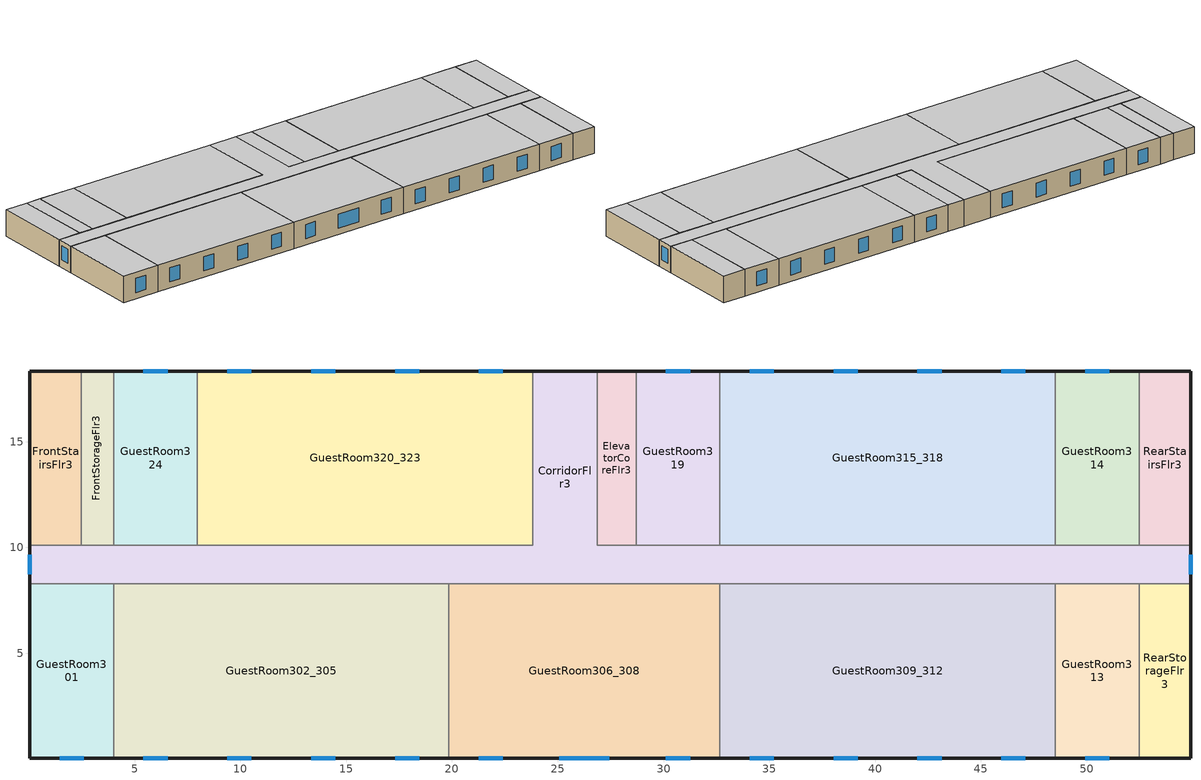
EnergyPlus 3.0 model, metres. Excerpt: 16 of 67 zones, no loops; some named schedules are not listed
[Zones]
RearStairsFlr3
 floor to RearStairsFlr2 (INT-FLOOR-TOPSIDE): 54.91,10.11 52.47,10.11 52.47,18.34 54.91,18.34 z6.1
 wall outside (Steel-Framed_R-13_Ext-wall): 54.91,10.11 54.91,18.34 52.47,18.34 z6.1:8.84
 wall to GuestRoom314 (Standard_Int-Wall): 52.47,18.34 52.47,10.11 z6.1:8.84
 wall to CorridorFlr3 (Standard_Int-Wall): 52.47,10.11 54.91,10.11 z6.1:8.84
 ceiling to RearStairsFlr4 (INT-FLOOR-UNDERSIDE): 52.47,10.11 54.91,10.11 54.91,18.34 52.47,18.34 z8.84
CorridorFlr3
 floor to CorridorFlr2 (INT-FLOOR-TOPSIDE): 54.91,8.28 0.05,8.28 0.05,10.11 23.82,10.11 23.82,18.34 26.87,18.34 26.87,10.11 54.91,10.11 z6.1
 wall outside (Steel-Framed_R-13_Ext-wall): 54.91,8.28 54.91,10.11 / 26.87,18.34 23.82,18.34 / 0.05,10.11 0.05,8.28 z6.1:8.84
 wall to GuestRoom314 (Standard_Int-Wall): 52.47,10.11 48.51,10.11 z6.1:8.84
 wall to GuestRoom315_318 (Standard_Int-Wall): 48.51,10.11 32.66,10.11 z6.1:8.84
 wall to GuestRoom319 (Standard_Int-Wall): 32.66,10.11 28.7,10.11 z6.1:8.84
 wall to ElevatorCoreFlr3 (Standard_Int-Wall): 28.7,10.11 26.87,10.11 26.87,18.34 z6.1:8.84
 wall to GuestRoom320_323 (Standard_Int-Wall): 23.82,18.34 23.82,10.11 7.97,10.11 z6.1:8.84
 wall to GuestRoom324 (Standard_Int-Wall): 7.97,10.11 4.01,10.11 z6.1:8.84
 wall to FrontStorageFlr3 (Standard_Int-Wall): 4.01,10.11 2.49,10.11 z6.1:8.84
 wall to FrontStairsFlr3 (Standard_Int-Wall): 2.49,10.11 0.05,10.11 z6.1:8.84
 wall to GuestRoom301 (Standard_Int-Wall): 0.05,8.28 4.01,8.28 z6.1:8.84
 wall to GuestRoom302_305 (Standard_Int-Wall): 4.01,8.28 19.86,8.28 z6.1:8.84
 wall to GuestRoom306_308 (Standard_Int-Wall): 19.86,8.28 32.66,8.28 z6.1:8.84
 wall to GuestRoom309_312 (Standard_Int-Wall): 32.66,8.28 48.51,8.28 z6.1:8.84
 wall to GuestRoom313 (Standard_Int-Wall): 48.51,8.28 52.47,8.28 z6.1:8.84
 wall to RearStorageFlr3 (Standard_Int-Wall): 52.47,8.28 54.91,8.28 z6.1:8.84
 window (std_window_UValue_3.237_SHGC_0.25_VT_0.318_east): 54.91,8.73 54.91,9.66 z6.94:8.36
 window (std_window_UValue_3.237_SHGC_0.25_VT_0.318_west): 0.05,9.66 0.05,8.73 z6.94:8.36
 ceiling to CorridorFlr4 (INT-FLOOR-UNDERSIDE): 0.05,8.28 54.91,8.28 54.91,10.11 26.87,10.11 26.87,18.34 23.82,18.34 23.82,10.11 0.05,10.11 z8.84
RearStorageFlr3
 floor to RearStorageFlr2 (INT-FLOOR-TOPSIDE): 54.91,0.05 52.47,0.05 52.47,8.28 54.91,8.28 z6.1
 wall outside (Steel-Framed_R-13_Ext-wall): 52.47,0.05 54.91,0.05 54.91,8.28 z6.1:8.84
 wall to GuestRoom313 (Standard_Int-Wall): 52.47,8.28 52.47,0.05 z6.1:8.84
 ceiling to RearStorageFlr4 (INT-FLOOR-UNDERSIDE): 52.47,0.05 54.91,0.05 54.91,8.28 52.47,8.28 z8.84
GuestRoom301
 floor to GuestRoom201 (INT-FLOOR-TOPSIDE): 4.01,0.05 0.05,0.05 0.05,8.28 4.01,8.28 z6.1
 wall outside (Steel-Framed_R-13_Ext-wall): 0.05,8.28 0.05,0.05 4.01,0.05 z6.1:8.84
 wall to GuestRoom302_305 (Standard_Int-Wall): 4.01,0.05 4.01,8.28 z6.1:8.84
 window (std_window_UValue_3.237_SHGC_0.25_VT_0.318): 1.46,0.05 2.6,0.05 z6.75:8.19
 ceiling to GuestRoom401 (INT-FLOOR-UNDERSIDE): 0.05,0.05 4.01,0.05 4.01,8.28 0.05,8.28 z8.84
GuestRoom302_305
 floor to GuestRoom202_205 (INT-FLOOR-TOPSIDE): 19.86,0.05 4.01,0.05 4.01,8.28 19.86,8.28 z6.1
 wall outside (Steel-Framed_R-13_Ext-wall): 4.01,0.05 19.86,0.05 z6.1:8.84
 wall to GuestRoom306_308 (Standard_Int-Wall): 19.86,0.05 19.86,8.28 z6.1:8.84
 window (std_window_UValue_3.237_SHGC_0.25_VT_0.318): 5.42,0.05 6.56,0.05 / 9.38,0.05 10.52,0.05 / 13.35,0.05 14.49,0.05 / 17.31,0.05 18.45,0.05 z6.75:8.19
 ceiling to GuestRoom402_405 (INT-FLOOR-UNDERSIDE): 4.01,0.05 19.86,0.05 19.86,8.28 4.01,8.28 z8.84
GuestRoom306_308
 floor to GuestRoom206_208 (INT-FLOOR-TOPSIDE): 32.66,0.05 19.86,0.05 19.86,8.28 32.66,8.28 z6.1
 wall outside (Steel-Framed_R-13_Ext-wall): 19.86,0.05 32.66,0.05 z6.1:8.84
 wall to GuestRoom309_312 (Standard_Int-Wall): 32.66,0.05 32.66,8.28 z6.1:8.84
 window (std_window_UValue_3.237_SHGC_0.25_VT_0.318): 21.27,0.05 22.41,0.05 / 25.08,0.05 27.44,0.05 / 30.11,0.05 31.25,0.05 z6.75:8.19
 ceiling to GuestRoom406_408 (INT-FLOOR-UNDERSIDE): 19.86,0.05 32.66,0.05 32.66,8.28 19.86,8.28 z8.84
GuestRoom309_312
 floor to GuestRoom209_212 (INT-FLOOR-TOPSIDE): 48.51,0.05 32.66,0.05 32.66,8.28 48.51,8.28 z6.1
 wall outside (Steel-Framed_R-13_Ext-wall): 32.66,0.05 48.51,0.05 z6.1:8.84
 wall to GuestRoom313 (Standard_Int-Wall): 48.51,0.05 48.51,8.28 z6.1:8.84
 window (std_window_UValue_3.237_SHGC_0.25_VT_0.318): 34.07,0.05 35.21,0.05 / 38.04,0.05 39.17,0.05 / 42,0.05 43.14,0.05 / 45.96,0.05 47.1,0.05 z6.75:8.19
 ceiling to GuestRoom409_412 (INT-FLOOR-UNDERSIDE): 32.66,0.05 48.51,0.05 48.51,8.28 32.66,8.28 z8.84
GuestRoom313
 floor to GuestRoom213 (INT-FLOOR-TOPSIDE): 52.47,0.05 48.51,0.05 48.51,8.28 52.47,8.28 z6.1
 wall outside (Steel-Framed_R-13_Ext-wall): 48.51,0.05 52.47,0.05 z6.1:8.84
 window (std_window_UValue_3.237_SHGC_0.25_VT_0.318): 49.92,0.05 51.06,0.05 z6.75:8.19
 ceiling to GuestRoom413 (INT-FLOOR-UNDERSIDE): 48.51,0.05 52.47,0.05 52.47,8.28 48.51,8.28 z8.84
GuestRoom314
 floor to GuestRoom214 (INT-FLOOR-TOPSIDE): 52.47,10.11 48.51,10.11 48.51,18.34 52.47,18.34 z6.1
 wall outside (Steel-Framed_R-13_Ext-wall): 52.47,18.34 48.51,18.34 z6.1:8.84
 wall to GuestRoom315_318 (Standard_Int-Wall): 48.51,18.34 48.51,10.11 z6.1:8.84
 window (std_window_UValue_3.237_SHGC_0.25_VT_0.318_north): 51.06,18.34 49.92,18.34 z6.75:8.19
 ceiling to GuestRoom414 (INT-FLOOR-UNDERSIDE): 48.51,10.11 52.47,10.11 52.47,18.34 48.51,18.34 z8.84
GuestRoom315_318
 floor to GuestRoom215_218 (INT-FLOOR-TOPSIDE): 48.51,10.11 32.66,10.11 32.66,18.34 48.51,18.34 z6.1
 wall outside (Steel-Framed_R-13_Ext-wall): 48.51,18.34 32.66,18.34 z6.1:8.84
 wall to GuestRoom319 (Standard_Int-Wall): 32.66,18.34 32.66,10.11 z6.1:8.84
 window (std_window_UValue_3.237_SHGC_0.25_VT_0.318_north): 47.1,18.34 45.96,18.34 / 43.14,18.34 42,18.34 / 39.17,18.34 38.04,18.34 / 35.21,18.34 34.07,18.34 z6.75:8.19
 ceiling to GuestRoom415_418 (INT-FLOOR-UNDERSIDE): 32.66,10.11 48.51,10.11 48.51,18.34 32.66,18.34 z8.84
ElevatorCoreFlr3
 floor to ElevatorCoreFlr2 (INT-FLOOR-TOPSIDE): 28.7,10.11 26.87,10.11 26.87,18.34 28.7,18.34 z6.1
 wall outside (Steel-Framed_R-13_Ext-wall): 28.7,18.34 26.87,18.34 z6.1:8.84
 wall to GuestRoom319 (Standard_Int-Wall): 28.7,10.11 28.7,18.34 z6.1:8.84
 ceiling to ElevatorCoreFlr4 (INT-FLOOR-UNDERSIDE): 26.87,10.11 28.7,10.11 28.7,18.34 26.87,18.34 z8.84
GuestRoom319
 floor to GuestRoom219 (INT-FLOOR-TOPSIDE): 32.66,10.11 28.7,10.11 28.7,18.34 32.66,18.34 z6.1
 wall outside (Steel-Framed_R-13_Ext-wall): 32.66,18.34 28.7,18.34 z6.1:8.84
 window (std_window_UValue_3.237_SHGC_0.25_VT_0.318_north): 31.25,18.34 30.11,18.34 z6.75:8.19
 ceiling to GuestRoom419 (INT-FLOOR-UNDERSIDE): 28.7,10.11 32.66,10.11 32.66,18.34 28.7,18.34 z8.84
GuestRoom320_323
 floor to GuestRoom220_223 (INT-FLOOR-TOPSIDE): 23.82,10.11 7.97,10.11 7.97,18.34 23.82,18.34 z6.1
 wall outside (Steel-Framed_R-13_Ext-wall): 23.82,18.34 7.97,18.34 z6.1:8.84
 wall to GuestRoom324 (Standard_Int-Wall): 7.97,18.34 7.97,10.11 z6.1:8.84
 window (std_window_UValue_3.237_SHGC_0.25_VT_0.318_north): 22.41,18.34 21.27,18.34 / 18.45,18.34 17.31,18.34 / 14.49,18.34 13.35,18.34 / 10.52,18.34 9.38,18.34 z6.75:8.19
 ceiling to GuestRoom420_423 (INT-FLOOR-UNDERSIDE): 7.97,10.11 23.82,10.11 23.82,18.34 7.97,18.34 z8.84
GuestRoom324
 floor to GuestRoom224 (INT-FLOOR-TOPSIDE): 7.97,10.11 4.01,10.11 4.01,18.34 7.97,18.34 z6.1
 wall outside (Steel-Framed_R-13_Ext-wall): 7.97,18.34 4.01,18.34 z6.1:8.84
 wall to FrontStorageFlr3 (Standard_Int-Wall): 4.01,18.34 4.01,10.11 z6.1:8.84
 window (std_window_UValue_3.237_SHGC_0.25_VT_0.318_north): 6.56,18.34 5.42,18.34 z6.75:8.19
 ceiling to GuestRoom424 (INT-FLOOR-UNDERSIDE): 4.01,10.11 7.97,10.11 7.97,18.34 4.01,18.34 z8.84
FrontStorageFlr3
 floor to FrontStorageFlr2 (INT-FLOOR-TOPSIDE): 4.01,10.11 2.49,10.11 2.49,18.34 4.01,18.34 z6.1
 wall outside (Steel-Framed_R-13_Ext-wall): 4.01,18.34 2.49,18.34 z6.1:8.84
 wall to FrontStairsFlr3 (Standard_Int-Wall): 2.49,18.34 2.49,10.11 z6.1:8.84
 ceiling to FrontStorageFlr4 (INT-FLOOR-UNDERSIDE): 2.49,10.11 4.01,10.11 4.01,18.34 2.49,18.34 z8.84
FrontStairsFlr3
 floor to FrontStairsFlr2 (INT-FLOOR-TOPSIDE): 2.49,10.11 0.05,10.11 0.05,18.34 2.49,18.34 z6.1
 wall outside (Steel-Framed_R-13_Ext-wall): 2.49,18.34 0.05,18.34 0.05,10.11 z6.1:8.84
 ceiling to FrontStairsFlr4 (INT-FLOOR-UNDERSIDE): 0.05,10.11 2.49,10.11 2.49,18.34 0.05,18.34 z8.84
[Building]
Benchmark Small Hotel New V1.0_3.0: North Axis=0; Terrain=City; Loads Convergence Tolerance Value=0.04; Temperature Convergence Tolerance Value=0.2; Solar Distribution=FullInteriorAndExterior; Maximum Number of Warmup Days=25
[Site:Location]
LOS_ANGELES_CA_USA TMY2-23174: Latitude {deg}=33.93; Longitude {deg}=-118.4; Time Zone {hr}=-8; Elevation {m}=32
[Site:GroundTemperature:BuildingSurface]
20.07, 20.11, 20.14, 20.17, 20.16, 20.11, 20.06, 20.07, 20.11, 20.17, 20.2, 20.19
[Site:WaterMainsTemperature]
Calculation Method=CORRELATION; Annual Average Outdoor Air Temperature {C}=16.64; Maximum Difference In Monthly Average Outdoor Air Temperatures {deltaC}=6.8
[SizingPeriod:DesignDay] Barometric Pressure {Pa}=100941; Rain Indicator=0; Snow Indicator=0; Day of Month=21; Daylight Saving Time Indicator=0; Humidity Indicating Type=WetBulb
Name | Maximum Dry-Bulb Temperature {C} | Daily Temperature Range {deltaC} | Humidity Indicating Conditions at Maximum Dry-Bulb | Wind Speed {m/s} | Wind Direction {deg} | Sky Clearness | Month | Day Type
LOS_ANGELES Ann Htg 99.6% Condns DB | 6.6 | 0 | 6.6 | 2.5 | 80 | 0 | 1 | WinterDesignDay
LOS_ANGELES Ann Clg .4% Condns DB=>MWB | 29 | 6 | 17.9 | 4.2 | 250 | 1 | 8 | SummerDesignDay
[WindowMaterial:Glazing]
Theoretical Glass [68]: Optical Data Type=SpectralAverage; Thickness=0.003; Solar Transmittance at Normal Incidence=0.2442; Front Side Solar Reflectance at Normal Incidence=0.7058; Back Side Solar Reflectance at Normal Incidence=0.7058; Visible Transmittance at Normal Incidence=0.3192; Front Side Visible Reflectance at Normal Incidence=0.6308; Back Side Visible Reflectance at Normal Incidence=0.6308; Infrared Transmittance at Normal Incidence=0; Front Side Infrared Hemispherical Emissivity=0.9; Back Side Infrared Hemispherical Emissivity=0.9; Conductivity=0.0199; Dirt Correction Factor for Solar and Visible Transmittance=1; Solar Diffusing=No
[Material] Thermal Absorptance=0.9
Name | Roughness | Thickness | Conductivity | Density | Specific Heat | Solar Absorptance | Visible Absorptance | Thickness {m} | Conductivity {W/m-K} | Density {kg/m3} | Specific Heat {J/kg-K}
GP01 1/2 GYPSUM | Smooth | 0.0127 | 0.16 | 800 | 1090 | 0.7 | 0.5
Wall Insulation [1] | MediumRough | 0.0373 | 0.045 | 265 | 836.8 | 0.7 | 0.7
1/2IN Gypsum | Smooth | 0.0127 | 0.16 | 784.9 | 830 | 0.92 | 0.92
Std Wood 6inch | MediumSmooth |  |  |  |  | 0.7 | 0.7 | 0.15 | 0.12 | 540 | 1210
Std MAT-CC05 4  MW CONCRETE | Rough |  |  |  |  | 0.7 | 0.2 | 0.1 | 0.858 | 1968 | 836.8
[Material:NoMass] Thermal Absorptance=0.9; Solar Absorptance=0.7
Name | Roughness | Thermal Resistance {(m2-K)/W} | Visible Absorptance | Thermal Resistance {m2-K/W}
MAT-SHEATH | Rough | 0.3626 | 0.7
Std CP02 CARPET PAD | VeryRough |  | 0.8 | 0.21648
[Construction]
InteriorFurnishings: Std Wood 6inch
INT-FLOOR-TOPSIDE: Std MAT-CC05 4  MW CONCRETE, Std CP02 CARPET PAD
INT-FLOOR-UNDERSIDE: Std CP02 CARPET PAD, Std MAT-CC05 4  MW CONCRETE
std_window_UValue_3.237_SHGC_0.25_VT_0.318; std_window_UValue_3.237_SHGC_0.25_VT_0.318_east; std_window_UValue_3.237_SHGC_0.25_VT_0.318_north; std_window_UValue_3.237_SHGC_0.25_VT_0.318_west: Theoretical Glass [68]
Standard_Int-Wall: GP01 1/2 GYPSUM, GP01 1/2 GYPSUM
Steel-Framed_R-13_Ext-wall: MAT-SHEATH, Wall Insulation [1], 1/2IN Gypsum
[ComponentCost:LineItem] Line Item Type=Lights; Cost per Unit of Output Capacity=1
Name | Item
LIGHTING EQUIP:RearStairsFlr3 | RearStairsFlr3
LIGHTING EQUIP:RearStorageFlr3 | RearStorageFlr3
LIGHTING EQUIP:FrontStorageFlr3 | FrontStorageFlr3
LIGHTING EQUIP:FrontStairsFlr3 | FrontStairsFlr3
[Zone] Type=1; Multiplier=1; Ceiling Height=-9999; Part of Total Floor Area=Yes
Name | Volume
RearStairsFlr3 | 55.0615
CorridorFlr3 | 344.0527
RearStorageFlr3 | 55.0655
GuestRoom301; GuestRoom313 | 89.4594
GuestRoom302_305; GuestRoom309_312 | 357.8378
GuestRoom306_308 | 289.0228
GuestRoom314; GuestRoom319; GuestRoom324 | 89.4529
GuestRoom315_318; GuestRoom320_323 | 357.8117
ElevatorCoreFlr3 | 41.286
FrontStorageFlr3 | 34.405
FrontStairsFlr3 | 55.0479
[InternalMass] Construction=InteriorFurnishings
Name | Zone | Surface Area
RearStairsFlr3_InternalMass_1 | RearStairsFlr3 | 40.144
CorridorFlr3_InternalMass_1 | CorridorFlr3 | 250.8404
RearStorageFlr3_InternalMass_1 | RearStorageFlr3 | 40.1469
GuestRoom301_InternalMass_1 | GuestRoom301 | 65.2227
GuestRoom302_305_InternalMass_1 | GuestRoom302_305 | 260.8908
GuestRoom306_308_InternalMass_1 | GuestRoom306_308 | 210.7195
GuestRoom309_312_InternalMass_1 | GuestRoom309_312 | 260.8908
GuestRoom313_InternalMass_1 | GuestRoom313 | 65.2227
GuestRoom314_InternalMass_1 | GuestRoom314 | 65.2179
GuestRoom315_318_InternalMass_1 | GuestRoom315_318 | 260.8717
GuestRoom319_InternalMass_1 | GuestRoom319 | 65.2179
GuestRoom320_323_InternalMass_1 | GuestRoom320_323 | 260.8717
GuestRoom324_InternalMass_1 | GuestRoom324 | 65.2179
FrontStorageFlr3_InternalMass_1 | FrontStorageFlr3 | 25.0838
FrontStairsFlr3_InternalMass_1 | FrontStairsFlr3 | 40.1341
[Lights] Design Level Calculation Method=LightingLevel; Return Air Fraction=0; Fraction Radiant=0.7; Fraction Visible=0.2; Fraction Replaceable=1; Return Air Fraction is Calculated from Plenum Temperature=No
Name | Zone | Schedule | Design Level {W}
RearStairsFlr3_Lights | RearStairsFlr3 | Corridor_Ltg_Sch | 129.6651
CorridorFlr3_Lights | CorridorFlr3 | Corridor_Ltg_Sch | 674.7607
RearStorageFlr3_Lights | RearStorageFlr3 | Storage_Ltg_Sch | 172.6317
GuestRoom301_Lights | GuestRoom301 | GuestRoom_Ltg_Sch_Base | 877.2452
GuestRoom302_305_Lights | GuestRoom302_305 | GuestRoom_Ltg_Sch_Base | 3508.98
GuestRoom306_308_Lights | GuestRoom306_308 | GuestRoom_Ltg_Sch_Base | 2834.18
GuestRoom309_312_Lights | GuestRoom309_312 | GuestRoom_Ltg_Sch_Base | 3508.98
GuestRoom313_Lights | GuestRoom313 | GuestRoom_Ltg_Sch_Base | 877.2452
GuestRoom314_Lights | GuestRoom314 | GuestRoom_Ltg_Sch_Base | 877.1812
GuestRoom315_318_Lights | GuestRoom315_318 | GuestRoom_Ltg_Sch_Base | 3508.72
GuestRoom319_Lights | GuestRoom319 | GuestRoom_Ltg_Sch_Base | 877.1812
GuestRoom320_323_Lights | GuestRoom320_323 | GuestRoom_Ltg_Sch_Base | 3508.72
GuestRoom324_Lights | GuestRoom324 | GuestRoom_Ltg_Sch_Base | 877.1812
FrontStorageFlr3_Lights | FrontStorageFlr3 | Storage_Ltg_Sch | 107.8604
FrontStairsFlr3_Lights | FrontStairsFlr3 | Corridor_Ltg_Sch | 129.6332
[Sizing:Zone] Zone Cooling Design Supply Air Temperature {C}=14; Zone Heating Design Supply Air Temperature {C}=40; Zone Cooling Design Supply Air Humidity Ratio {kg-H20/kg-air}=0.0085; Zone Heating Design Supply Air Humidity Ratio {kg-H20/kg-air}=0.008; Outdoor Air Method=Flow/Zone; Outside Air Flow per Zone Floor Area=0; Outside Air Flow per Zone {m3/s}=0; Zone Sizing Factor=0; Cooling Design Air Flow Method {Flow/Zone | DesignDay}=DesignDay; Cooling Design Air Flow Rate=0; Cooling Minimum Air Flow=0; Cooling Minimum Air Flow Fraction=0; Heating Design Air Flow Method {Flow/Zone | DesignDay}=DesignDay; Heating Design Air Flow Rate=0
RearStairsFlr3; FrontStairsFlr3
[ZoneControl:Thermostat] Control Type Schedule=Dual Zone Control Type Sched
Name | Zone | Control 1
RearStairsFlr3 Thermostat | RearStairsFlr3 | RearStairsFlr3 DualSPSched
FrontStairsFlr3 Thermostat | FrontStairsFlr3 | FrontStairsFlr3 DualSPSched
[ThermostatSetpoint:DualSetpoint] Heating Setpoint Temperature Schedule=HtgSetP_Sch; Cooling Setpoint Temperature Schedule=ClgSetP_Sch
RearStairsFlr3 DualSPSched; FrontStairsFlr3 DualSPSched
[Zone equipment]
RearStairsFlr3: RearStairsFlr3 Unit Heater
FrontStairsFlr3: FrontStairsFlr3 Unit Heater
[ZoneInfiltration] Schedule=INFIL_SCH; Design Volume Flow Rate Calculation Method=Flow/Zone; Constant Term Coefficient=1; Temperature Term Coefficient=0; Velocity Term Coefficient=0; Velocity Squared Term Coefficient=0
Name | Zone | Design Flow Rate {m3/s}
GuestRoom309_312_Infiltration | GuestRoom309_312 | 0.0065
GuestRoom314_Infiltration | GuestRoom314 | 0.0016
GuestRoom315_318_Infiltration | GuestRoom315_318 | 0.0065
GuestRoom320_323_Infiltration | GuestRoom320_323 | 0.0065
[People] Schedule=GuestRoom_Occ_Sch; Number of People Calculation Method=People; Fraction Radiant=0.3; User Specified Sensible Fraction=AUTOCALCULATE; Activity Level Schedule=ACTIVITY_SCH; Enable ASHRAE 55 Comfort Warnings=No; MRT Calculation=ZoneAveraged; Work Efficiency Schedule=WORK_EFF_SCH; Clothing Schedule=CLOTHING_SCH; Air Velocity Schedule=AIR_VELO_SCH; Thermal Comfort Report=FANGER
Name | Zone | Number of People
GuestRoom301 | GuestRoom301 | 1.5
GuestRoom302_305 | GuestRoom302_305 | 6
GuestRoom306_308 | GuestRoom306_308 | 4.5
GuestRoom309_312 | GuestRoom309_312 | 6
GuestRoom313 | GuestRoom313 | 1.5
GuestRoom314 | GuestRoom314 | 1.5
GuestRoom315_318 | GuestRoom315_318 | 6
GuestRoom319 | GuestRoom319 | 1.5
GuestRoom320_323 | GuestRoom320_323 | 6
GuestRoom324 | GuestRoom324 | 1.5
[ElectricEquipment] Schedule=GuestRoom_Eqp_Sch; Design Level Calculation Method=EquipmentLevel; Fraction Latent=0; Fraction Radiant=0.5; Fraction Lost=0
Name | Zone | Design Level {W}
GuestRoom301_PlugMisc_Equip | GuestRoom301 | 466.3422
GuestRoom302_305_PlugMisc_Equip | GuestRoom302_305 | 1865.37
GuestRoom306_308_PlugMisc_Equip | GuestRoom306_308 | 1506.64
GuestRoom309_312_PlugMisc_Equip | GuestRoom309_312 | 1865.37
GuestRoom313_PlugMisc_Equip | GuestRoom313 | 466.3422
GuestRoom314_PlugMisc_Equip | GuestRoom314 | 466.3082
GuestRoom315_318_PlugMisc_Equip | GuestRoom315_318 | 1865.23
GuestRoom319_PlugMisc_Equip | GuestRoom319 | 466.3082
GuestRoom320_323_PlugMisc_Equip | GuestRoom320_323 | 1865.23
GuestRoom324_PlugMisc_Equip | GuestRoom324 | 466.3082
[Exterior:Lights]
Exterior Facade Lighting: Schedule=ALWAYS_ON; Design Level=2400.01; Control Option=AstronomicalClock
[SCHEDULE:COMPACT]
GuestRoom_Ltg_Sch_Base: Fraction, Through: 12/31, For: Weekdays, Until: 01:00, 0.22, Until: 02:00, 0.17, Until: 05:00, 0.11, Until: 06:00, 0.22, Until: 07:00, 0.44, Until: 08:00, 0.56, Until: 10:00, 0.44, Until: 18:00, 0.28, Until: 19:00, 0.67, Until: 20:00, 0.89, Until: 21:00, 1, Until: 22:00, 0.89, Until: 23:00, 0.67, Until: 24:00, 0.33, For: Saturday Sunday Holidays, Until: 02:00, 0.26, Until: 06:00, 0.11, Until: 08:00, 0.41, Until: 10:00, 0.56, Until: 11:00, 0.41, Until: 18:00, 0.33, Until: 19:00, 0.85, Until: 22:00, 1, Until: 23:00, 0.85, Until: 24:00, 0.41, For: WinterDesignDay, Until: 24:00, 0, For: SummerDesignDay CustomDay1 CustomDay2, Until: 24:00, 1
Storage_Ltg_Sch: Fraction, Through: 12/31, For: Weekdays, Until: 07:00, 0.1, Until: 08:00, 0.2, Until: 18:00, 0.4, Until: 22:00, 0.2, Until: 24:00, 0.1, For: Saturday Sunday Holidays, Until: 07:00, 0.1, Until: 08:00, 0.2, Until: 18:00, 0.4, Until: 22:00, 0.2, Until: 24:00, 0.1, For: WinterDesignDay, Until: 24:00, 0, For: SummerDesignDay CustomDay1 CustomDay2, Until: 24:00, 1
Corridor_Ltg_Sch: On/Off, Through: 12/31, For: AllDays, Until: 24:00, 1
GuestRoom_Occ_Sch: Fraction, Through: 12/31, For: Weekdays, Until: 06:00, 1, Until: 07:00, 0.77, Until: 09:00, 0.43, Until: 15:00, 0.2, Until: 16:00, 0.31, Until: 19:00, 0.54, Until: 21:00, 0.77, Until: 22:00, 0.89, Until: 24:00, 1, For: Saturday Sunday Holidays, Until: 06:00, 1, Until: 07:00, 0.77, Until: 09:00, 0.53, Until: 17:00, 0.3, Until: 18:00, 0.53, Until: 19:00, 0.54, Until: 21:00, 0.65, Until: 24:00, 0.77, For: WinterDesignDay, Until: 24:00, 0, For: SummerDesignDay CustomDay1 CustomDay2, Until: 24:00, 1
[Schedule:Compact]
INFIL_SCH; WORK_EFF_SCH: Through: 12/31, For: AllDays, Until: 24:00, 0
ACTIVITY_SCH: Through: 12/31, For: AllDays, Until: 24:00, 120
AIR_VELO_SCH: Through: 12/31, For: AllDays, Until: 24:00, 0.2
CLOTHING_SCH: Through: 04/30, For: AllDays, Until: 24:00, 1, Through: 09/30, For: AllDays, Until: 24:00, 0.5, Through: 12/31, For: AllDays, Until: 24:00, 1
